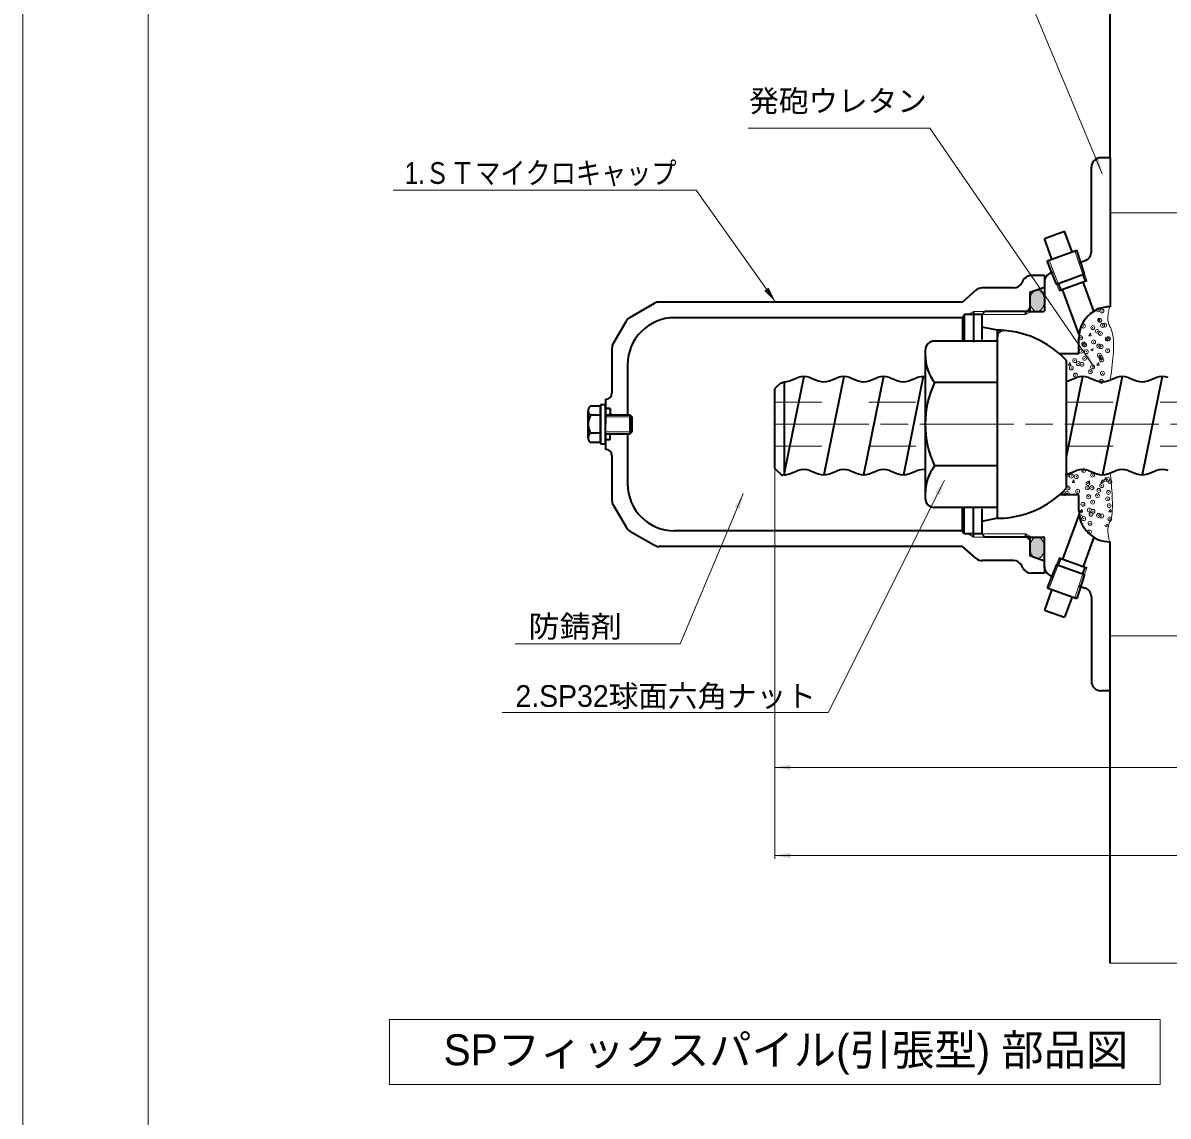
# Model space of a CAD drawing. Units: millimetres at full size, sheet at 1:2.5; details may follow other scales. Extents: x 2151 to 3831, y 1061 to 2264.
# Drawn here: x 2151.2 to 2516.6, y 1661.8 to 2010.5 of the extents above; entities that cross this region are included whole.
import ezdxf
from ezdxf.enums import TextEntityAlignment as Align

# ---------------------------------------------------------------- set-up
doc = ezdxf.new("R2010")
doc.units = ezdxf.units.MM
doc.header["$LTSCALE"] = 2.5
doc.header["$PDMODE"] = 32
doc.header["$PDSIZE"] = 1.25
for name, pattern in [('CHAIN', [18.5, 12, -1.5, 3.5, -1.5]), ('CHAIN_DOUBLE_DASH', [23.5, 12, -1.5, 3.5, -1.5, 3.5, -1.5]), ('DASHED_SPACED', [12, 6, -6])]:
    doc.linetypes.add(name, pattern=pattern)
for name, color, linetype, lineweight in [('1外形線', 7, 'Continuous', 35), ('2細い実線', 3, 'Continuous', 20), ('3隠れ線', 2, 'DASHED_SPACED', 13), ('4中心線', 1, 'CHAIN', 15), ('5想像線', 6, 'CHAIN_DOUBLE_DASH', 13), ('6寸法線', 4, 'Continuous', 13), ('7 枠・タイトル', 7, 'Continuous', 13)]:
    doc.layers.add(name, color=color, linetype=linetype, lineweight=lineweight)
doc.styles.add('ＭＳ Ｐゴシック', font='')
doc.styles.get('ＭＳ Ｐゴシック').set_extended_font_data('MS PGothic')

# ---------------------------------------------------------------- blocks, each defined once
blk = doc.blocks.new('filled_arrow')
at = {"color": 0, "linetype": 'Continuous', "lineweight": -2}
blk.add_solid([(7.5, 1.25), (0, 0), (7.5, -1.25)], dxfattribs=at)

msp = doc.modelspace()

# ---------------------------------------------------------------- hatches: boundary and pattern name
at = {"layer": '1外形線'}
h = msp.add_hatch(color=9, dxfattribs=at)
edge = h.paths.add_edge_path()
edge.add_ellipse((2474.84, 1921.899), major_axis=(0, 3.419), ratio=0.6727967, start_angle=19.31687, end_angle=0, ccw=False)
edge.add_line((2473.777, 1924.931), (2474.84, 1925.318))
h = msp.add_hatch(color=9, dxfattribs=at)
edge = h.paths.add_edge_path()
edge.add_ellipse((2474.84, 1843.062), major_axis=(0, -3.419), ratio=0.6727967, start_angle=0, end_angle=-19.31687)
edge.add_line((2473.777, 1840.031), (2474.84, 1839.644))

# ---------------------------------------------------------------- linework, layer by layer
for p, q in [((2498.14, 1967.481), (2498.14, 2071.364)), ((2498.14, 1967.481), (2495.14, 1967.481)), ((2498.14, 1967.481), (2495.14, 1967.481)), ((2498.14, 1967.481), (2498.14, 1919.981)), ((2492.14, 1937.541), (2492.14, 1964.481)), ((2492.14, 1940.373), (2492.14, 1964.481)), ((2477.194, 1941.738), (2483.542, 1944.049)), ((2479.473, 1935.119), (2477.194, 1941.738)), ((2486.051, 1937.513), (2483.542, 1944.049)), ((2478.073, 1934.609), (2487.451, 1938.022)), ((2489.952, 1930.419), (2487.451, 1938.022)), ((2481.044, 1927.177), (2478.073, 1934.609)), ((2488.165, 1933.994), (2490.166, 1934.722)), ((2477.14, 1929.981), (2472.994, 1929.981)), ((2477.14, 1929.981), (2477.14, 1918.681)), ((2479.114, 1930.699), (2480.116, 1931.064)), ((2481.044, 1927.177), (2489.952, 1930.419)), ((2489.406, 1930.221), (2490.103, 1928.101)), ((2467.286, 1925.981), (2457.267, 1925.981)), ((2470.311, 1928.322), (2469.969, 1927.639)), ((2477.14, 1926.155), (2472.54, 1924.481)), ((2481.59, 1927.376), (2482.418, 1925.304)), ((2481.872, 1925.105), (2490.649, 1928.3)), ((2492.959, 1918.534), (2489.55, 1927.9)), ((2455.292, 1925.239), (2450.997, 1921.481)), ((2472.54, 1924.481), (2472.54, 1918.481)), ((2488.14, 1911.305), (2482.972, 1925.505)), ((2344.836, 1916.543), (2352.693, 1921.079)), ((2450.997, 1921.481), (2354.193, 1921.481)), ((2472.54, 1919.481), (2471.54, 1918.481)), ((2339.542, 1908.177), (2343.738, 1915.445)), ((2450.963, 1916.481), (2359.14, 1916.481)), ((2451.54, 1917.481), (2450.963, 1916.481)), ((2450.963, 1916.481), (2450.963, 1909.044)), ((2451.54, 1917.481), (2451.54, 1909.044)), ((2457.14, 1917.481), (2451.54, 1917.481)), ((2454.54, 1918.481), (2454.54, 1908.698)), ((2457.14, 1917.481), (2458.14, 1918.481)), ((2457.14, 1917.481), (2457.14, 1909.481)), ((2472.54, 1918.481), (2458.14, 1918.481)), ((2470.14, 1918.481), (2464.14, 1918.481)), ((2471.14, 1918.481), (2471.14, 1917.481)), ((2472.54, 1918.481), (2476.94, 1918.481)), ((2462.14, 1912.481), (2457.14, 1913.481)), ((2462.111, 1912.481), (2462.111, 1852.481)), ((2462.14, 1912.481), (2462.14, 1910.409)), ((2462.111, 1909.031), (2442.111, 1909.031)), ((2488.14, 1904.981), (2488.14, 1909.981)), ((2339.14, 1906.677), (2339.14, 1892.481)), ((2439.111, 1906.031), (2439.111, 1858.931)), ((2488.14, 1904.981), (2481.954, 1904.981)), ((2344.14, 1901.481), (2344.14, 1885.481)), ((2484.111, 1902.877), (2484.111, 1862.085)), ((2400.388, 1897.694), (2394.14, 1866.858)), ((2395.818, 1896.337), (2398.482, 1897.376)), ((2402.319, 1897.383), (2404.981, 1896.337)), ((2413.1, 1897.694), (2406.738, 1866.354)), ((2408.518, 1896.337), (2411.182, 1897.376)), ((2415.019, 1897.383), (2417.681, 1896.337)), ((2425.788, 1897.694), (2419.438, 1866.354)), ((2421.218, 1896.337), (2423.882, 1897.376)), ((2427.719, 1897.383), (2430.381, 1896.337)), ((2438.488, 1897.694), (2432.138, 1866.354)), ((2433.918, 1896.337), (2436.582, 1897.376)), ((2489.3, 1897.694), (2484.111, 1872.131)), ((2484.718, 1896.337), (2487.382, 1897.376)), ((2491.219, 1897.383), (2493.881, 1896.337)), ((2502.011, 1897.694), (2495.661, 1866.354)), ((2497.418, 1896.337), (2500.082, 1897.376)), ((2503.919, 1897.383), (2506.581, 1896.337)), ((2514.723, 1897.694), (2508.361, 1866.354)), ((2510.118, 1896.337), (2512.782, 1897.376)), ((2392.906, 1895.631), (2391.14, 1893.866)), ((2391.14, 1868.396), (2391.14, 1893.866)), ((2394.14, 1896.045), (2394.14, 1866.355)), ((2462.111, 1895.756), (2442.111, 1895.756)), ((2337.14, 1890.481), (2337.14, 1882.481)), ((2331.532, 1878.151), (2331.532, 1886.811)), ((2335.532, 1888.254), (2332.332, 1888.254)), ((2335.532, 1888.731), (2335.532, 1876.231)), ((2337.132, 1888.731), (2335.532, 1888.731)), ((2335.532, 1876.707), (2335.532, 1888.254)), ((2337.132, 1876.231), (2337.132, 1888.731)), ((2338.54, 1887.481), (2337.14, 1887.481)), ((2338.54, 1887.481), (2338.54, 1885.481)), ((2339.041, 1885.481), (2338.54, 1885.981)), ((2335.532, 1885.368), (2332.332, 1885.368)), ((2337.132, 1885.481), (2344.918, 1885.481)), ((2344.918, 1879.481), (2344.918, 1885.481)), ((2344.918, 1885.481), (2345.532, 1884.867)), ((2345.532, 1884.867), (2345.532, 1880.094)), ((2335.532, 1879.594), (2332.332, 1879.594)), ((2337.132, 1879.481), (2344.918, 1879.481)), ((2337.14, 1879.481), (2337.14, 1874.481)), ((2339.041, 1879.481), (2338.54, 1878.981)), ((2338.54, 1877.481), (2338.54, 1879.481)), ((2344.14, 1879.481), (2344.14, 1863.481)), ((2345.532, 1880.094), (2344.918, 1879.481)), ((2335.532, 1876.707), (2332.332, 1876.707)), ((2335.532, 1876.231), (2337.132, 1876.231)), ((2338.54, 1877.481), (2337.14, 1877.481)), ((2339.14, 1872.481), (2339.14, 1858.285)), ((2391.14, 1868.396), (2393.424, 1866.112)), ((2395.818, 1866.647), (2398.482, 1867.686)), ((2402.319, 1867.693), (2404.981, 1866.647)), ((2408.518, 1866.647), (2411.182, 1867.686)), ((2415.019, 1867.693), (2417.681, 1866.647)), ((2421.218, 1866.647), (2423.882, 1867.686)), ((2427.719, 1867.693), (2430.381, 1866.647)), ((2433.918, 1866.647), (2436.582, 1867.686)), ((2462.111, 1869.206), (2442.111, 1869.206)), ((2484.718, 1866.647), (2487.382, 1867.686)), ((2491.219, 1867.693), (2493.881, 1866.647)), ((2497.418, 1866.647), (2500.082, 1867.686)), ((2503.919, 1867.693), (2506.581, 1866.647)), ((2510.118, 1866.647), (2512.782, 1867.686)), ((2394.14, 1866.355), (2393.424, 1866.112)), ((2339.542, 1856.785), (2343.738, 1849.517)), ((2488.14, 1859.981), (2481.954, 1859.981)), ((2488.14, 1854.981), (2488.14, 1859.981)), ((2462.111, 1855.931), (2442.111, 1855.931)), ((2450.963, 1848.481), (2450.963, 1855.944)), ((2451.54, 1847.481), (2451.54, 1855.944)), ((2454.54, 1846.481), (2454.54, 1856.291)), ((2457.14, 1855.481), (2457.14, 1847.481)), ((2488.206, 1853.837), (2482.972, 1839.456)), ((2462.14, 1852.481), (2457.14, 1851.481)), ((2344.836, 1848.419), (2352.693, 1843.883)), ((2450.963, 1848.481), (2359.14, 1848.481)), ((2451.54, 1847.481), (2450.963, 1848.481)), ((2457.14, 1847.481), (2451.54, 1847.481)), ((2458.14, 1846.481), (2457.14, 1847.481)), ((2472.54, 1846.481), (2458.14, 1846.481)), ((2471.14, 1847.481), (2471.14, 1846.481)), ((2472.54, 1845.481), (2471.54, 1846.481)), ((2472.54, 1846.481), (2472.54, 1840.481)), ((2472.54, 1846.481), (2476.94, 1846.481)), ((2477.14, 1837.081), (2477.14, 1846.281)), ((2492.959, 1846.428), (2489.55, 1837.062)), ((2450.997, 1843.481), (2354.193, 1843.481)), ((2455.292, 1839.723), (2450.997, 1843.481)), ((2477.14, 1836.713), (2477.14, 1844.781)), ((2498.14, 1710.552), (2498.14, 1844.981)), ((2467.286, 1838.981), (2457.267, 1838.981)), ((2477.14, 1838.807), (2472.54, 1840.481)), ((2481.59, 1837.586), (2482.418, 1839.658)), ((2481.872, 1839.856), (2490.649, 1836.662)), ((2470.311, 1836.639), (2469.969, 1837.322)), ((2477.14, 1834.981), (2472.994, 1834.981)), ((2477.14, 1836.713), (2477.14, 1834.981)), ((2481.044, 1837.785), (2478.073, 1830.353)), ((2481.044, 1837.785), (2489.952, 1834.542)), ((2489.952, 1834.542), (2487.451, 1826.939)), ((2489.406, 1834.741), (2490.103, 1836.861)), ((2479.114, 1834.262), (2480.116, 1833.898)), ((2488.165, 1830.968), (2490.166, 1830.24)), ((2479.473, 1829.843), (2477.194, 1823.224)), ((2478.073, 1830.353), (2487.451, 1826.939)), ((2486.051, 1827.449), (2483.542, 1820.913)), ((2492.14, 1827.421), (2492.14, 1800.481)), ((2492.14, 1824.589), (2492.14, 1800.481)), ((2477.194, 1823.224), (2483.542, 1820.913)), ((2498.14, 1797.481), (2495.14, 1797.481)), ((2498.14, 1797.481), (2495.14, 1797.481))]:
    msp.add_line(p, q, dxfattribs=at)
for centre, radius, start, end in [((2495.14, 1964.481), 3, 90, 180), ((2495.14, 1964.481), 3, 90, 180), ((2489.14, 1937.541), 3, 290, 360), ((2472.994, 1926.981), 3, 90, 153.43495), ((2480.14, 1927.88), 3, 110, 180), ((2457.267, 1922.981), 3, 90, 131.18593), ((2467.286, 1928.981), 3, 270, 333.43495), ((2354.193, 1918.481), 3, 90, 120), ((2476.94, 1918.681), 0.2, 270, 360), ((2498.14, 1909.981), 10, 90, 180), ((2346.336, 1913.945), 3, 120, 150), ((2359.14, 1901.481), 15, 90, 180), ((2462.111, 1882.481), 30, 42.83343, 90), ((2462.14, 1882.481), 30, 85.90396, 90), ((2464.14, 1910.409), 2, 85.90396, 180), ((2342.14, 1906.677), 3, 150, 180), ((2442.111, 1906.031), 3, 90, 180), ((2454.111, 1904.756), 15, 180, 216.8699), ((2400.411, 1891.694), 6, 71.46161, 108.75705), ((2413.111, 1891.694), 6, 71.46161, 108.75705), ((2425.811, 1891.694), 6, 71.46161, 108.75705), ((2438.511, 1891.694), 6, 84.26519, 108.75705), ((2489.311, 1891.694), 6, 71.46161, 108.75705), ((2502.011, 1891.694), 6, 71.46161, 108.75705), ((2514.711, 1891.694), 6, 71.46161, 108.75705), ((2386.445, 1916.941), 22.267, 286.86681, 290.21716), ((2394.05, 1901.544), 5.5, 270.94286, 288.75705), ((2406.75, 1901.544), 5.5, 251.24295, 288.75705), ((2419.45, 1901.544), 5.5, 251.24295, 288.75705), ((2432.15, 1901.544), 5.5, 251.24295, 288.75705), ((2469.982, 1882.481), 30.871, 154.53143, 180), ((2482.95, 1901.544), 5.5, 282.1862, 288.75705), ((2495.65, 1901.544), 5.5, 251.24295, 288.75705), ((2508.35, 1901.544), 5.5, 251.24295, 288.75705), ((2337.14, 1892.481), 2, 270, 360), ((2333.234, 1886.811), 1.702, 122.0046, 237.99539), ((2337.14, 1882.481), 5.608, 149.02089, 210.97911), ((2469.982, 1882.481), 30.871, 180, 205.46858), ((2333.234, 1878.151), 1.702, 122.0046, 237.99539), ((2337.14, 1872.481), 2, 360, 90), ((2400.411, 1862.004), 6, 71.46161, 108.75705), ((2413.111, 1862.004), 6, 71.46161, 108.75705), ((2425.811, 1862.004), 6, 71.46161, 108.75705), ((2438.511, 1862.004), 6, 84.26519, 108.75705), ((2454.111, 1860.206), 15, 143.1301, 180), ((2489.311, 1862.004), 6, 71.46161, 108.75705), ((2502.011, 1862.004), 6, 71.46161, 108.75705), ((2514.711, 1862.004), 6, 71.46161, 108.75705), ((2394.05, 1871.854), 5.5, 270.94286, 288.75705), ((2406.75, 1871.854), 5.5, 251.24295, 288.75705), ((2419.45, 1871.854), 5.5, 251.24295, 288.75705), ((2432.15, 1871.854), 5.5, 251.24295, 288.75705), ((2482.95, 1871.854), 5.5, 282.1862, 288.75705), ((2495.65, 1871.854), 5.5, 251.24295, 288.75705), ((2508.35, 1871.854), 5.5, 251.24295, 288.75705), ((2359.14, 1863.481), 15, 180, 270), ((2462.111, 1882.481), 30, 270, 317.16657), ((2342.14, 1858.285), 3, 180, 210), ((2442.111, 1858.931), 3, 180, 270), ((2498.14, 1854.981), 10, 180, 270), ((2346.336, 1851.017), 3, 210, 240), ((2462.14, 1882.481), 30, 270, 274.09604), ((2476.94, 1846.281), 0.2, 360, 90), ((2354.193, 1846.481), 3, 240, 270), ((2457.267, 1841.981), 3, 228.81407, 270), ((2467.286, 1835.981), 3, 26.56505, 90), ((2472.994, 1837.981), 3, 206.56505, 270), ((2480.14, 1837.081), 3, 180, 250), ((2489.14, 1827.421), 3, 360, 70), ((2495.14, 1800.481), 3, 180, 270), ((2495.14, 1800.481), 3, 180, 270)]:
    msp.add_arc(centre, radius, start, end, dxfattribs=at)
at = {"layer": '2細い実線'}
for p, q in [((3232.12, 1949.981), (2498.14, 1949.981)), ((2489.406, 1930.221), (2486.905, 1937.824)), ((2481.59, 1927.376), (2478.619, 1934.808)), ((2489.952, 1930.419), (2490.649, 1928.3)), ((2481.044, 1927.177), (2481.872, 1925.105)), ((2454.54, 1918.481), (2452.808, 1917.481)), ((2458.14, 1918.481), (2454.54, 1918.481)), ((2471.14, 1917.481), (2457.14, 1917.481)), ((2469.563, 1917.481), (2463.14, 1917.481)), ((2471.14, 1917.481), (2472.872, 1918.481)), ((2494.095, 1915.683), (2494.951, 1916.101)), ((2494.096, 1915.687), (2494.762, 1915.317)), ((2494.762, 1915.317), (2494.951, 1916.104)), ((2491.337, 1910.741), (2491.884, 1911.521)), ((2492.086, 1910.737), (2491.871, 1911.518)), ((2488.251, 1907.088), (2488.14, 1907.629)), ((2491.337, 1910.741), (2492.099, 1910.741)), ((2488.14, 1907.101), (2488.252, 1907.094)), ((2491.819, 1906.239), (2492.675, 1906.657)), ((2491.82, 1906.243), (2492.487, 1905.874)), ((2492.486, 1905.874), (2492.676, 1906.661)), ((2484.781, 1901.378), (2485.328, 1902.158)), ((2484.781, 1901.378), (2485.543, 1901.378)), ((2485.53, 1901.374), (2485.315, 1902.155)), ((2493.925, 1901.378), (2494.472, 1902.158)), ((2493.925, 1901.378), (2494.687, 1901.378)), ((2494.674, 1901.374), (2494.459, 1902.155)), ((2345.532, 1884.867), (2337.132, 1884.867)), ((2343.527, 1885.481), (2344.14, 1885.481)), ((2345.532, 1880.094), (2337.132, 1880.094)), ((2343.527, 1879.481), (2344.14, 1879.481)), ((2485.989, 1863.926), (2486.536, 1864.707)), ((2485.989, 1863.926), (2486.751, 1863.926)), ((2486.739, 1863.923), (2486.523, 1864.703)), ((2490.714, 1864.032), (2491.57, 1864.449)), ((2490.715, 1864.035), (2491.381, 1863.666)), ((2491.381, 1863.666), (2491.57, 1864.453)), ((2495.133, 1863.926), (2495.68, 1864.707)), ((2495.133, 1863.926), (2495.895, 1863.926)), ((2495.883, 1863.923), (2495.667, 1864.703)), ((2495.928, 1864.355), (2497.068, 1864.279)), ((2495.931, 1864.35), (2496.826, 1865.463)), ((2497.068, 1864.273), (2496.823, 1865.463)), ((2498.711, 1859.599), (2498.781, 1859.633)), ((2498.712, 1859.602), (2498.785, 1859.562)), ((2488.438, 1854.588), (2489.294, 1855.005)), ((2488.439, 1854.592), (2489.106, 1854.222)), ((2488.578, 1854.563), (2489.124, 1855.344)), ((2488.578, 1854.563), (2489.34, 1854.563)), ((2489.105, 1854.222), (2489.295, 1855.009)), ((2489.327, 1854.56), (2489.111, 1855.34)), ((2497.722, 1854.563), (2498.268, 1855.344)), ((2497.722, 1854.563), (2498.484, 1854.563)), ((2498.471, 1854.56), (2498.255, 1855.34)), ((2496.435, 1850.155), (2497.292, 1850.572)), ((2496.437, 1850.158), (2497.103, 1849.789)), ((2497.103, 1849.789), (2497.292, 1850.576)), ((2454.54, 1846.481), (2452.808, 1847.481)), ((2458.14, 1846.481), (2454.54, 1846.481)), ((2471.14, 1847.481), (2457.14, 1847.481)), ((2469.563, 1847.481), (2463.14, 1847.481)), ((2471.14, 1847.481), (2472.872, 1846.481)), ((2481.044, 1837.785), (2481.872, 1839.856)), ((2481.59, 1837.586), (2478.619, 1830.154)), ((2489.406, 1834.741), (2486.905, 1827.138)), ((2489.952, 1834.542), (2490.649, 1836.662)), ((3232.12, 1814.981), (2498.139, 1814.981)), ((2497.911, 1710.552), (2523.34, 1710.552))]:
    msp.add_line(p, q, dxfattribs=at)
for points in [[(2498.14, 1919.981), (2497.765, 1919.416), (2497.681, 1918.865), (2497.593, 1918.283), (2497.4, 1917.013), (2497.188, 1915.593), (2497.724, 1914.322), (2498.431, 1912.645), (2500.439, 1911.23), (2498.14, 1896.618)], [(2498.14, 1844.981), (2497.765, 1845.546), (2497.681, 1846.096), (2497.593, 1846.678), (2497.4, 1847.948), (2497.188, 1849.369), (2497.724, 1850.64), (2498.295, 1851.995), (2499.716, 1853.179), (2498.14, 1866.928)]]:
    msp.add_open_spline(points, degree=3, knots=[0, 0, 0, 0, 1, 1, 1, 2, 2, 2, 3, 3, 3, 3], dxfattribs=at)
for p in [(2494.369, 1918.976), (2495.487, 1918.607), (2494.806, 1915.658), (2489.599, 1913.79), (2492.595, 1913.326), (2493.99, 1912.179), (2495.021, 1911.433), (2495.726, 1914.02), (2496.377, 1914.096), (2488.701, 1910.064), (2489.703, 1908.044), (2489.997, 1907.755), (2492.834, 1908.738), (2494.479, 1907.415), (2495.236, 1907.208), (2497.265, 1909.667), (2497.57, 1909.788), (2488.916, 1905.839), (2489.942, 1903.457), (2490.517, 1905.644), (2494.679, 1904.507), (2495.217, 1903.75), (2497.295, 1905.949), (2485.746, 1900.459), (2486.812, 1902.763), (2487.949, 1901.838), (2489.131, 1901.614), (2492.525, 1900.764), (2495.45, 1902.983), (2487.051, 1898.176), (2491.787, 1899.226), (2495.355, 1896.155), (2495.665, 1898.758), (2489.7, 1867.726), (2484.43, 1866.354), (2485.738, 1865.954), (2487.31, 1865.753), (2491.062, 1863.588), (2492.517, 1866.26), (2497.382, 1864.957), (2498.083, 1864.108), (2483.548, 1860.284), (2484.419, 1860.472), (2484.644, 1862.128), (2487.746, 1861.075), (2490.816, 1862.196), (2492.317, 1862.223), (2494.09, 1859.683), (2494.525, 1861.38), (2495.448, 1862.917), (2497.597, 1860.731), (2489.425, 1856.942), (2491.277, 1859.362), (2492.556, 1857.636), (2497.292, 1858.686), (2497.811, 1856.506), (2488.664, 1852.928), (2489.664, 1852.355), (2491.492, 1855.137), (2492.042, 1853.766), (2492.627, 1854.7), (2494.401, 1853.405), (2495.443, 1853.234), (2498.026, 1852.281), (2491.706, 1850.912), (2491.509, 1848.124)]:
    msp.add_point(p, dxfattribs=at)
at = {"layer": '3隠れ線'}
for p, q in [((2391.14, 1889.481), (2439.111, 1889.481)), ((2484.111, 1889.481), (2831.14, 1889.481)), ((2391.14, 1875.481), (2439.111, 1875.481)), ((2484.111, 1875.481), (2831.14, 1875.481)), ((2457.14, 1847.49), (2457.19, 1847.481))]:
    msp.add_line(p, q, dxfattribs=at)
at = {"layer": '4中心線'}
msp.add_line((2391.14, 1882.481), (3712.065, 1882.481), dxfattribs=at)
at = {"layer": '5想像線'}
for centre, major_axis, ratio in [((2474.84, 1921.899), (0, 3.419), 0.672797), ((2337.819, 1886.464), (0, 1.016), 0.688699), ((2337.819, 1878.497), (0, -1.016), 0.688699), ((2474.84, 1843.062), (0, -3.419), 0.672797)]:
    msp.add_ellipse(centre, major_axis=major_axis, ratio=ratio, dxfattribs=at)
at = {"layer": '6寸法線'}
for p, q in [((2391.14, 1882.418), (2391.14, 1743.887)), ((2391.14, 1868.333), (2391.14, 1772.038)), ((2391.14, 1773.038), (3422.653, 1773.038)), ((3672.653, 1744.887), (2391.14, 1744.887))]:
    msp.add_line(p, q, dxfattribs=at)
for points in [[(2495.62, 1962.397), (2493.697, 1967.012), (2466.436, 2032.433), (2400.93, 2032.433)], [(2493.139, 1900.588), (2490.306, 1904.709), (2440.637, 1976.951), (2382.623, 1976.951)], [(2391.345, 1921.481), (2388.449, 1925.557), (2366.009, 1957.149), (2269.316, 1957.149)], [(2445.247, 1864.623), (2443.011, 1860.151), (2408.181, 1790.495), (2304.156, 1790.495)], [(2381.055, 1860.353), (2379.119, 1855.743), (2360.911, 1812.395), (2308.287, 1812.395)]]:
    msp.add_lwpolyline(points, dxfattribs=at)
at = {"layer": '7 枠・タイトル'}
for p, q in [((2151.175, 2263.959), (2151.175, 1075.959)), ((2191.175, 2223.959), (2191.175, 1115.959)), ((2268.199, 1692.647), (2514.127, 1692.647)), ((2268.199, 1671.849), (2268.199, 1692.647)), ((2514.127, 1671.849), (2514.127, 1692.647)), ((2268.199, 1671.849), (2514.127, 1671.849))]:
    msp.add_line(p, q, dxfattribs=at)

# ---------------------------------------------------------------- block references
at = {"layer": '6寸法線', "xscale": 0.667, "yscale": 0.667}
for p, rotation in [((2495.62, 1962.397), 112.6), ((2391.345, 1921.481), 125.4), ((2493.139, 1900.588), 124.5), ((2445.247, 1864.623), 243.4), ((2381.055, 1860.353), 247.2)]:
    msp.add_blockref('filled_arrow', p, dxfattribs=dict(at, rotation=rotation))
for p in [(2391.14, 1773.038), (2391.14, 1744.887)]:
    msp.add_blockref('filled_arrow', p, dxfattribs=at)

# ---------------------------------------------------------------- texts
at = {"layer": '6寸法線', "style": 'ＭＳ Ｐゴシック'}
msp.add_text('発砲ウレタン', height=6.928, dxfattribs=at).set_placement((2411.292, 1989.069), align=Align.TOP_CENTER)
for s, width, p in [('1.ＳＴマイクロキャップ', 0.85, (2273.013, 1962.632)), ('防錆剤', 1.05, (2312.503, 1817.98))]:
    msp.add_text(s, height=6.928, dxfattribs=dict(at, width=width)).set_placement(p, align=Align.MIDDLE_LEFT)
msp.add_text('2.SP32球面六角ナット', height=6.928, dxfattribs=at).set_placement((2308.363, 1795.796), align=Align.MIDDLE_LEFT)
at = {"layer": '7 枠・タイトル', "style": 'ＭＳ Ｐゴシック'}
msp.add_text('SPフィックスパイル(引張型) 部品図', height=9.897, dxfattribs=at).set_placement((2285.425, 1675.019), align=Align.BOTTOM_LEFT)

doc.saveas('drawing.dxf')
